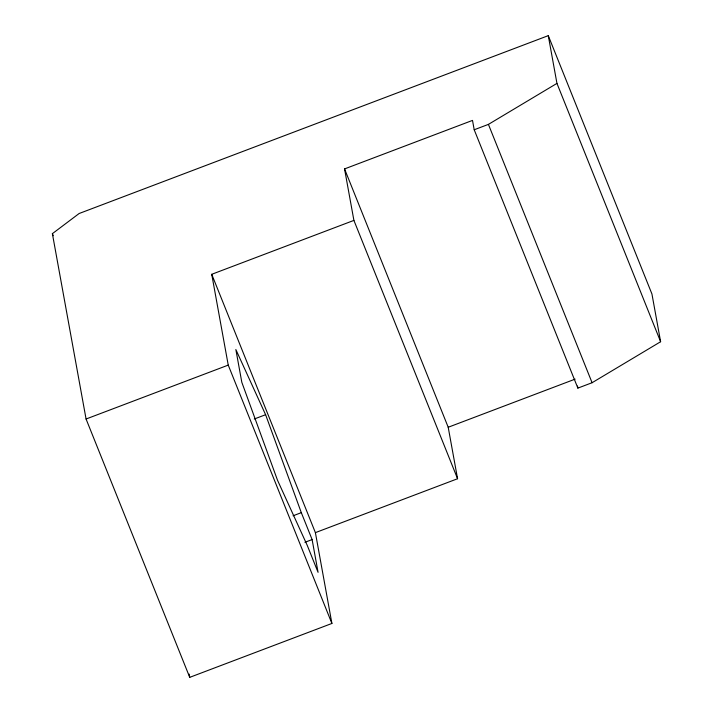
<?xml version="1.0" encoding="UTF-8"?>
<svg xmlns="http://www.w3.org/2000/svg" width="713" height="713" viewBox="0 0 713 713"><rect width="100%" height="100%" fill="white"/><g stroke="black" fill="none" stroke-linecap="round" stroke-linejoin="round"><path stroke-width="1.07" d="M52.379 233.659L79.116 213.517L548.279 35.65L651.94 293.988L660.621 341.732L592.084 382.721L577.869 388.113L474.207 129.766L472.505 120.408L344.548 168.919L353.906 220.397L457.568 478.735L315.396 532.638L331.901 623.456L189.729 677.35L86.068 419.012L52.379 233.659L53.208 235.718M474.207 129.766L488.423 124.383L556.951 83.385L548.279 35.65M331.901 623.456L228.24 365.109L211.734 274.3L353.906 220.397M86.068 419.012L228.24 365.109M254.274 419.003L265.61 414.708L301.314 512.656L312.116 539.572L318.069 572.334L307.267 545.427L277.517 480.241L241.814 382.293L235.851 349.522L265.61 414.708M457.568 478.735L448.21 427.256L575.124 379.138M293.079 515.784L301.314 512.656M304.906 542.308L312.116 539.572M556.951 83.385L660.621 341.732M488.423 124.383L592.084 382.721M344.548 168.919L448.21 427.256M211.734 274.3L315.396 532.638M577.485 386.027L577.869 388.113M189.132 674.079L189.729 677.35"/></g></svg>
